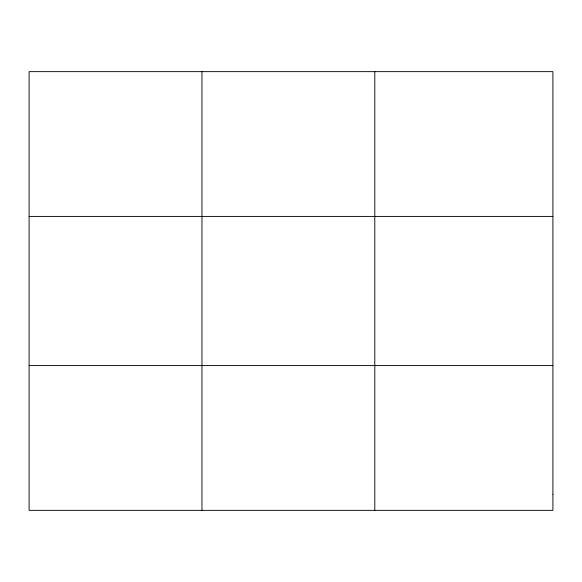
<?xml version="1.0" encoding="UTF-8"?>
<svg xmlns="http://www.w3.org/2000/svg" width="582" height="582" viewBox="0 0 582 582"><rect width="100%" height="100%" fill="white"/><g stroke="black" fill="none" stroke-linecap="round" stroke-linejoin="round"><path stroke-width="0.87" d="M201.954 510.356L201.954 71.644M374.808 510.356L374.808 71.644M29.1 216.417L552.9 216.417M29.1 365.583L552.9 365.583M552.9 494.271L552.9 510.356L29.1 510.356L29.1 71.644L552.9 71.644L552.9 494.271"/></g></svg>
